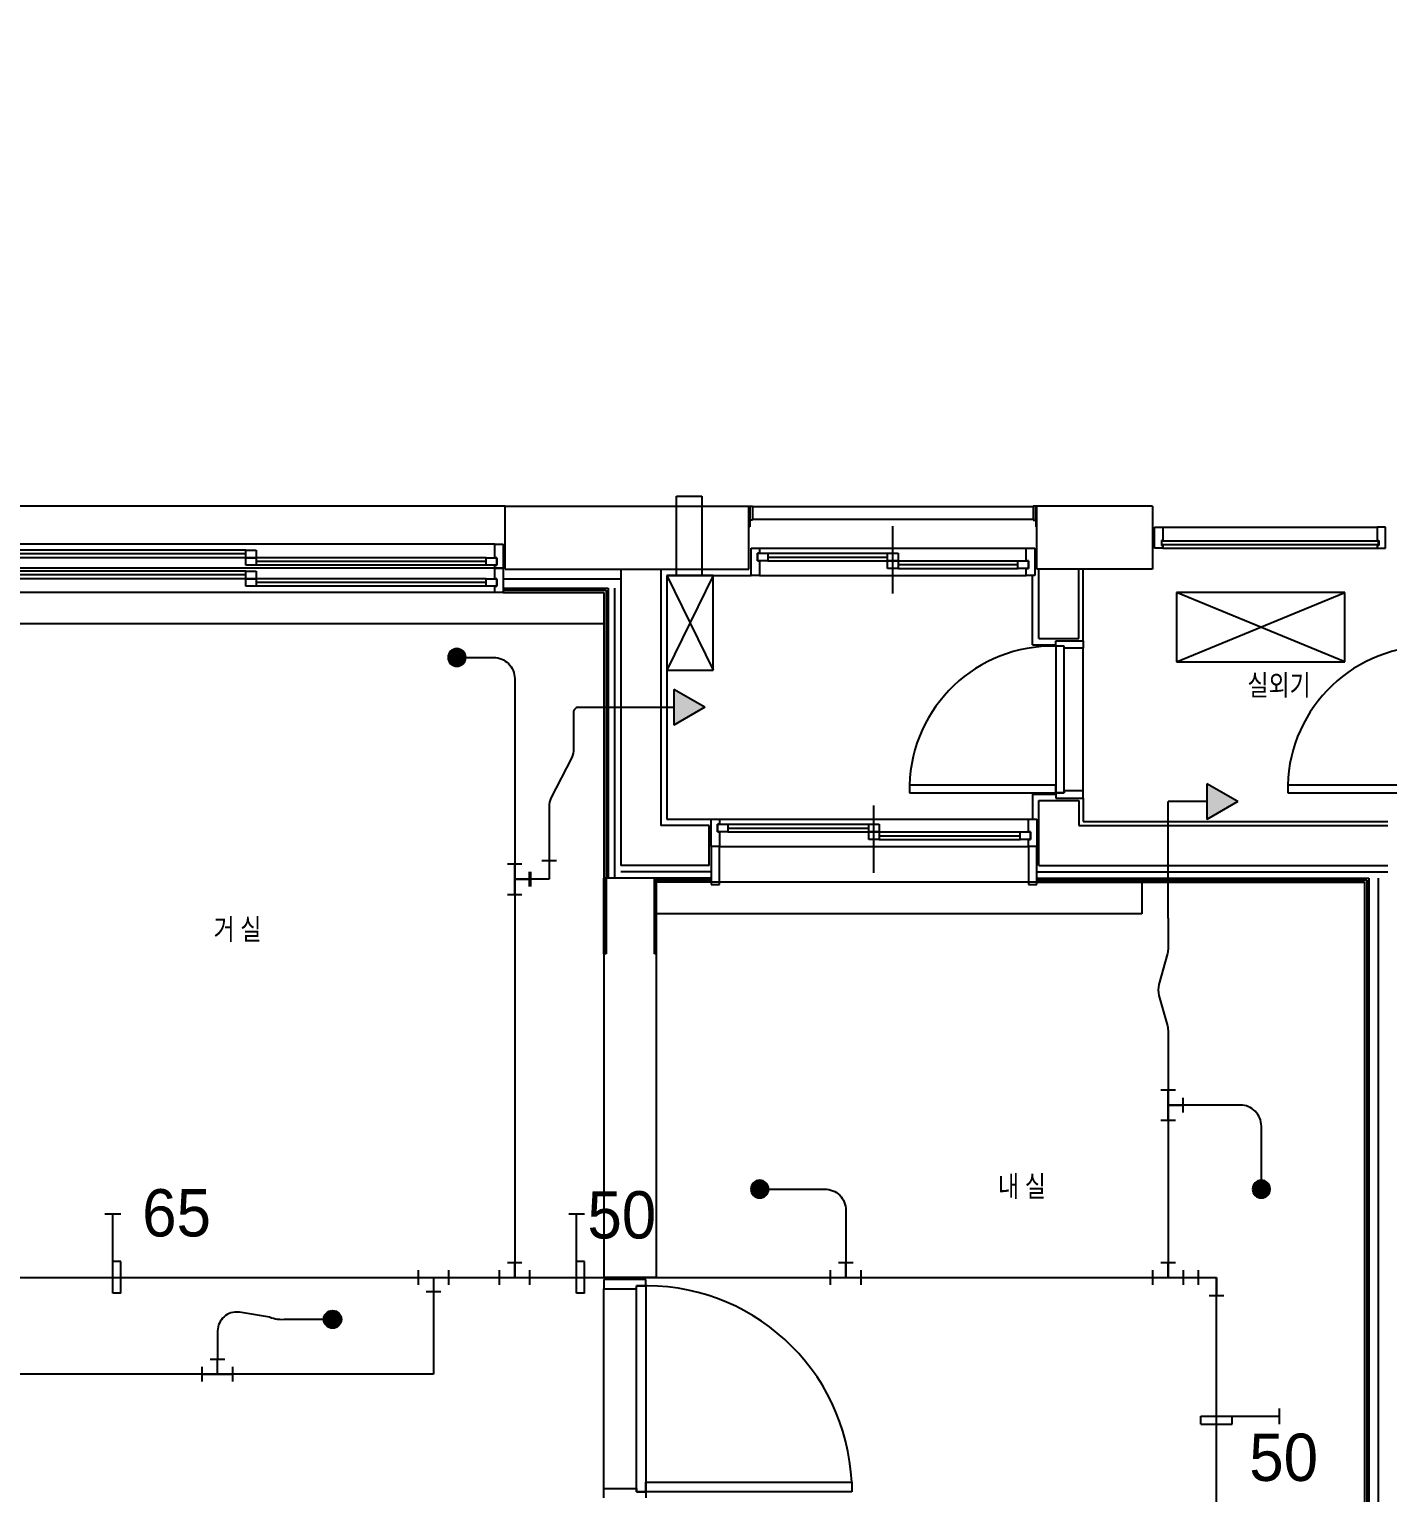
# Model space of a CAD drawing. Header units: millimetres. Extents: x 238075 to 303070, y -258150 to -205841.
# Drawn here: x 272088 to 278553, y -226126 to -219161 of the extents above; entities that cross this region are included whole.
import ezdxf
from ezdxf.enums import TextEntityAlignment as Align

# ---------------------------------------------------------------- set-up
doc = ezdxf.new("R2010")
doc.units = ezdxf.units.MM
doc.header["$LTSCALE"] = 200
for name, color, linetype in [('-소화(SP가지관)', 3, 'Continuous'), ('-소화(SP헤드하향)', 2, 'Continuous'), ('L4', 4, 'Continuous'), ('SP 후렉시블', 7, 'Continuous'), ('TEX', 3, 'Continuous'), ('아파트', 253, 'Continuous')]:
    doc.layers.add(name, color=color, linetype=linetype)
doc.styles.add('돋움', font='Dotum.ttf')
doc.styles.add('맑은고딕', font='malgun.ttf', dxfattribs={"width": 0.8})
doc.linetypes.add('BATTING', pattern='A,0.0001,-0.1,[134,ltypeshp.shx,S=0.1,R=0,X=-0.1,Y=0],-0.2,[134,ltypeshp.shx,S=0.1,R=180,X=0.1,Y=0],-0.1', length=0.4001)

# ---------------------------------------------------------------- blocks, each defined once
blk = doc.blocks.new('A$C39172136')
at = {"layer": '-소화(SP헤드하향)'}
blk.add_hatch(color=0, dxfattribs=at).paths.add_polyline_path([(0, -42, -1), (0, 42, -1)])
at = {"layer": '-소화(SP헤드하향)', "color": 0}
blk.add_circle((0, 0), 42, dxfattribs=at)
blk = doc.blocks.new('A$C78BA73EA')
for p, q in [((0.5, 5), (0.5, 0)), ((1, 5), (0.5, 5)), ((1, 5), (1, 3)), ((1, 3), (0.5, 3)), ((1, 0), (0, 0))]:
    blk.add_line(p, q)
blk = doc.blocks.new('A$C1978247E')
at = {"color": 0}
for p, q in [((-93.8, -45.1), (-93.8, 45.1)), ((93.8, 0), (-93.8, 0)), ((-45.1, 90), (45.1, 90)), ((0, 0), (0, 90)), ((93.8, -45.1), (93.8, 45.1))]:
    blk.add_line(p, q, dxfattribs=at)
blk = doc.blocks.new('A$C476E3A35')
at = {"color": 0}
for p, q in [((112.5, 0), (0, 0)), ((0, 0), (0, -113.2)), ((112.5, 45.1), (112.5, -45.1)), ((-45.1, -113.2), (45.1, -113.2))]:
    blk.add_line(p, q, dxfattribs=at)

msp = doc.modelspace()

# ---------------------------------------------------------------- hatches: boundary and pattern name
h = msp.add_hatch(color=1)
h.dxf.hatch_style = 1
h.paths.add_polyline_path([(275303.4, -222388), (275155.6, -222473), (275155.6, -222303.1)])
h = msp.add_hatch(color=1)
h.dxf.hatch_style = 1
h.paths.add_polyline_path([(277839.8, -222836.7), (277691.9, -222921.6), (277691.9, -222751.7)])

# ---------------------------------------------------------------- linework, layer by layer
at = {"layer": '-소화(SP가지관)', "color": 6}
for p, q in [((274397.7, -222600.1, 54985.4), (274397.7, -225101.2, 54985.4)), ((274561.7, -223028.4, 54985.4), (274561.7, -223205.9, 54985.4)), ((274561.7, -223205.9, 54985.4), (274397.7, -223205.9, 54985.4)), ((277507.7, -224029.2, 54985.4), (277507.7, -225101.2, 54985.4)), ((277658.3, -224281.3, 54985.4), (277507.7, -224281.3, 54985.4)), ((275973.8, -224964.3, 54985.4), (275973.8, -225101.2, 54985.4))]:
    msp.add_line(p, q, dxfattribs=at)
at = {"layer": '-소화(SP가지관)', "color": 2, "ltscale": 0.25}
for p in [(270619.1, -225101.2, 54985.4), (277737.7, -227233.3, 54985.4)]:
    msp.add_line(p, (277737.7, -225101.2, 54985.4), dxfattribs=at)
at = {"layer": '-소화(SP가지관)', "ltscale": 2}
for p, q in [((274010.7, -225173.2, 54985.4), (274010.7, -225562.3, 54985.4)), ((274010.7, -225562.3, 54985.4), (271604.5, -225562.3, 54985.4))]:
    msp.add_line(p, q, dxfattribs=at)
at = {"color": 1}
for p, q in [((275303.4, -222388, 54985.4), (275155.6, -222303.1, 54985.4)), ((275155.6, -222303.1, 54985.4), (275155.6, -222473, 54985.4)), ((275303.4, -222388, 54985.4), (275155.6, -222473, 54985.4)), ((277839.8, -222836.7, 54985.4), (277691.9, -222751.7, 54985.4)), ((277691.9, -222751.7, 54985.4), (277691.9, -222921.6, 54985.4)), ((277839.8, -222836.7, 54985.4), (277691.9, -222921.6, 54985.4))]:
    msp.add_line(p, q, dxfattribs=at)
at = {"color": 3}
for p, q in [((274697.2, -222388.2, 54985.4), (275155.6, -222388, 54985.4)), ((277507.7, -223391.2, 54985.4), (277507.6, -222836.7, 54985.4)), ((277691.9, -222836.7, 54985.4), (277507.6, -222836.7, 54985.4))]:
    msp.add_line(p, q, dxfattribs=at)
msp.add_arc((274704.6, -222415.9, 54985.4), 28.6, 104.82966, 160.34674, dxfattribs=at)
at = {"layer": 'L4'}
for p, q in [((275168.3, -221761.2), (275168.3, -221383.6)), ((275168.3, -221383.6), (275288.3, -221383.6)), ((275288.3, -221383.6), (275288.3, -221761.2)), ((274352.6, -221431.2), (271632.6, -221431.2)), ((274352.6, -221731.2, 54985.4), (274352.6, -221431.2, 54985.4)), ((274352.6, -221431.2, 54985.4), (275512.6, -221431.2, 54985.4)), ((275512.6, -221731.2, 54985.4), (275512.6, -221431.2, 54985.4)), ((275512.6, -221431.2), (275517.6, -221431.2)), ((275512.6, -221529.2), (275512.6, -221431.2)), ((275517.6, -221431.2), (275529.6, -221431.2)), ((275517.6, -221497.2), (275517.6, -221431.2)), ((275517.6, -221431.2), (275517.6, -221529.2)), ((275529.6, -221431.2), (275529.6, -221497.2)), ((276865.6, -221434.2), (275529.6, -221434.2)), ((276877.6, -221431.2), (276865.6, -221431.2)), ((276865.6, -221431.2), (276865.6, -221497.2)), ((276877.6, -221497.2), (276877.6, -221431.2)), ((276882.6, -221431.2), (276877.6, -221431.2)), ((276877.6, -221431.2), (276877.6, -221529.2)), ((277432.6, -221431.2, 54985.4), (276882.6, -221431.2, 54985.4)), ((276882.6, -221731.2, 54985.4), (276882.6, -221431.2, 54985.4)), ((276882.6, -221529.2), (276882.6, -221431.2)), ((277432.6, -221431.2, 54985.4), (277432.6, -221731.2, 54985.4)), ((275517.6, -221529.2), (275512.6, -221529.2)), ((275529.6, -221497.2), (275517.6, -221497.2)), ((276865.6, -221494.2), (275529.6, -221494.2)), ((276865.6, -221497.2), (276877.6, -221497.2)), ((276877.6, -221529.2), (276882.6, -221529.2)), ((277442.6, -221631.2), (277442.6, -221531.2)), ((277442.6, -221531.2), (277482.6, -221531.2)), ((277482.6, -221531.2), (278502.6, -221531.2)), ((277482.6, -221531.2), (277482.6, -221593.7)), ((278542.6, -221531.2), (278502.6, -221531.2)), ((278502.6, -221531.2), (278502.6, -221593.7)), ((278542.6, -221631.2), (278542.6, -221531.2)), ((274302.6, -221611.2), (271682.6, -221611.2)), ((274302.6, -221676.2), (274302.6, -221611.2)), ((274302.6, -221611.2), (274342.6, -221611.2)), ((274342.6, -221611.2), (274342.6, -221726.2)), ((277482.6, -221593.7), (277475.6, -221593.7)), ((277475.6, -221593.7), (277475.6, -221618.7)), ((277475.6, -221618.7), (277482.6, -221618.7)), ((277477.6, -221595.7), (278507.6, -221595.7)), ((277477.6, -221615.7), (277477.6, -221595.7)), ((278507.6, -221615.7), (277477.6, -221615.7)), ((277482.6, -221618.7), (277482.6, -221631.2)), ((278502.6, -221593.7), (278509.6, -221593.7)), ((278509.6, -221618.7), (278502.6, -221618.7)), ((278502.6, -221618.7), (278502.6, -221631.2)), ((278507.6, -221595.7), (278507.6, -221615.7)), ((278509.6, -221593.7), (278509.6, -221618.7)), ((273117.6, -221640.2), (271722.6, -221640.2)), ((273117.6, -221658.2), (271722.6, -221658.2)), ((273117.6, -221676.2), (271722.6, -221676.2)), ((273117.6, -221676.2), (273117.6, -221640.2)), ((273117.6, -221640.2), (273167.6, -221640.2)), ((273167.6, -221676.2), (273117.6, -221676.2)), ((273117.6, -221712.2), (273117.6, -221676.2)), ((273117.6, -221676.2), (273167.6, -221676.2)), ((273167.6, -221640.2), (273167.6, -221676.2)), ((274262.6, -221676.2), (273167.6, -221676.2)), ((273167.6, -221676.2), (273167.6, -221712.2)), ((274262.6, -221712.2), (274262.6, -221676.2)), ((274262.6, -221676.2), (274312.6, -221676.2)), ((274312.6, -221676.2), (274302.6, -221676.2)), ((274312.6, -221712.2), (274312.6, -221676.2)), ((274312.6, -221676.2), (274312.6, -221712.2)), ((277482.6, -221631.2), (277442.6, -221631.2)), ((277482.6, -221631.2), (278502.6, -221631.2)), ((278502.6, -221631.2), (278542.6, -221631.2)), ((274302.6, -221726.2), (271682.6, -221726.2)), ((273117.6, -221740.2), (271722.6, -221740.2)), ((273117.6, -221758.2), (271722.6, -221758.2)), ((273167.6, -221712.2), (273117.6, -221712.2)), ((273117.6, -221776.2), (273117.6, -221740.2)), ((273117.6, -221740.2), (273167.6, -221740.2)), ((274262.6, -221694.2), (273167.6, -221694.2)), ((274262.6, -221712.2), (273167.6, -221712.2)), ((273167.6, -221740.2), (273167.6, -221776.2)), ((274312.6, -221712.2), (274262.6, -221712.2)), ((274302.6, -221726.2), (274302.6, -221712.2)), ((274302.6, -221712.2), (274312.6, -221712.2)), ((274342.6, -221726.2), (274302.6, -221726.2)), ((274302.6, -221776.2), (274302.6, -221726.2)), ((274302.6, -221726.2), (274342.6, -221726.2)), ((274342.6, -221726.2), (274342.6, -221841.2)), ((274352.6, -221731.2, 54985.4), (275512.6, -221731.2, 54985.4)), ((274902.6, -221731.2), (274902.6, -223141.2)), ((275092.6, -221731.2), (275092.6, -222951.2)), ((277432.6, -221731.2, 54985.4), (276882.6, -221731.2, 54985.4)), ((276892.6, -222061.2), (276892.6, -221731.2)), ((277082.6, -222061.2), (277082.6, -221731.2)), ((277102.6, -222071.2), (277102.6, -221731.2)), ((273117.6, -221776.2), (271722.6, -221776.2)), ((273167.6, -221776.2), (273117.6, -221776.2)), ((273117.6, -221812.2), (273117.6, -221776.2)), ((273117.6, -221776.2), (273167.6, -221776.2)), ((273167.6, -221812.2), (273117.6, -221812.2)), ((274262.6, -221776.2), (273167.6, -221776.2)), ((273167.6, -221776.2), (273167.6, -221812.2)), ((274262.6, -221794.2), (273167.6, -221794.2)), ((274262.6, -221812.2), (273167.6, -221812.2)), ((274262.6, -221812.2), (274262.6, -221776.2)), ((274262.6, -221776.2), (274312.6, -221776.2)), ((274312.6, -221812.2), (274262.6, -221812.2)), ((274312.6, -221776.2), (274302.6, -221776.2)), ((274302.6, -221841.2), (274302.6, -221812.2)), ((274302.6, -221812.2), (274312.6, -221812.2)), ((274312.6, -221812.2), (274312.6, -221776.2)), ((274312.6, -221776.2), (274312.6, -221812.2)), ((274342.6, -221776.2), (274902.6, -221776.2)), ((274342.6, -221821.2), (274842.6, -221821.2)), ((274842.6, -221821.2), (274842.6, -223201.2)), ((274872.6, -221821.2), (274872.6, -223201.2)), ((275342.6, -221761.2), (275122.6, -222211.2)), ((275122.6, -221761.2), (275342.6, -222211.2)), ((275122.6, -221761.2), (275122.6, -222921.2)), ((275122.6, -221761.2), (275522.6, -221761.2)), ((275122.6, -221761.2), (275122.6, -222211.2)), ((275342.6, -221761.2), (275122.6, -221761.2)), ((275288.3, -221761.2), (275168.3, -221761.2)), ((275342.6, -222211.2), (275342.6, -221761.2)), ((276862.6, -222091.2), (276862.6, -221761.2)), ((274302.6, -221841.2), (271682.6, -221841.2)), ((274342.6, -221841.2), (274302.6, -221841.2)), ((274342.6, -221831.2), (274832.6, -221831.2)), ((274342.6, -221841.2), (274822.6, -221841.2)), ((274822.6, -221841.2), (274822.6, -223201.2)), ((274832.6, -221831.2), (274832.6, -223201.2)), ((277548.1, -222171.2), (278348.1, -221841.2)), ((278348.1, -222171.2), (277548.1, -221841.2)), ((278348.1, -221841.2), (277548.1, -221841.2)), ((277548.1, -221841.2), (277548.1, -222171.2)), ((278348.1, -222171.2), (278348.1, -221841.2)), ((274822.6, -221991.2), (271152.6, -221991.2)), ((276862.6, -222091.2), (276972.6, -222091.2)), ((276892.6, -222061.2), (277082.6, -222061.2)), ((276972.6, -222097.7), (276972.6, -222071.2)), ((276972.6, -222071.2), (277102.6, -222071.2)), ((277012.3, -222097.7), (276972.6, -222097.7)), ((277012.3, -222097.7), (276972.6, -222097.7)), ((276972.6, -222097.7), (276972.6, -222794.8)), ((277012.3, -222106.5), (277012.3, -222097.7)), ((277012.3, -222794.8), (277012.3, -222097.7)), ((277102.6, -222106.5), (277012.3, -222106.5)), ((277102.6, -222071.2), (277102.6, -222106.5)), ((277102.6, -222785.9), (277102.6, -222106.5)), ((277548.1, -222171.2), (278348.1, -222171.2)), ((275122.6, -222211.2), (275342.6, -222211.2)), ((276972.6, -222759.5), (276276.5, -222759.5)), ((276276.5, -222759.5), (276276.5, -222794.8)), ((276276.5, -222794.8), (276972.6, -222794.8)), ((276862.6, -222801.2), (276862.6, -222921.2)), ((276862.6, -222801.2), (276972.6, -222801.2)), ((276972.6, -222794.8), (276972.6, -222759.5)), ((276972.6, -222794.8), (276972.6, -222821.2)), ((277012.3, -222794.8), (276972.6, -222794.8)), ((276972.6, -222794.8), (277012.3, -222794.8)), ((277102.6, -222785.9), (277012.3, -222785.9)), ((277012.3, -222785.9), (277012.3, -222794.8)), ((277102.6, -222821.2), (277102.6, -222785.9)), ((278772.6, -222759.5), (278076.5, -222759.5)), ((278076.5, -222759.5), (278076.5, -222794.8)), ((278076.5, -222794.8), (278772.6, -222794.8)), ((276892.6, -223141.2), (276892.6, -222831.2)), ((276892.6, -222831.2), (277082.6, -222831.2)), ((276972.6, -222821.2), (277102.6, -222821.2)), ((277082.6, -222831.2), (277082.6, -222951.2)), ((277102.6, -222821.2), (277102.6, -222931.2)), ((275122.6, -222921.2), (275332.6, -222921.2)), ((276882.6, -222921.2), (276882.6, -222921.2)), ((277102.6, -222931.2), (278552.6, -222931.2)), ((275322.6, -222951.2), (275092.6, -222951.2)), ((275322.6, -223141.2), (275322.6, -222951.2)), ((277082.6, -222951.2), (278552.6, -222951.2)), ((275372.6, -223051.2), (275332.6, -223051.2)), ((275332.6, -223051.2), (275332.6, -223231.2)), ((275372.6, -223231.2), (275372.6, -223051.2)), ((276882.6, -223051.2), (276842.6, -223051.2)), ((276842.6, -223051.2), (276842.6, -223231.2)), ((276882.6, -223231.2), (276882.6, -223051.2)), ((275322.6, -223141.2), (274902.6, -223141.2)), ((276892.6, -223141.2), (278552.6, -223141.2)), ((274822.6, -223561.2), (274822.6, -223201.2)), ((274832.6, -223201.2), (274822.6, -223201.2)), ((274827.6, -223561.2), (274827.6, -223201.2)), ((274832.6, -223201.2, 54985.4), (274832.6, -223561.2, 54985.4)), ((275062.6, -223201.2, 54985.4), (274832.6, -223201.2, 54985.4)), ((275332.6, -223171.2), (274902.6, -223171.2)), ((275332.6, -223201.2), (275062.6, -223201.2)), ((275062.6, -223561.2, 54985.4), (275062.6, -223201.2, 54985.4)), ((275067.6, -223561.2), (275067.6, -223201.2)), ((275072.6, -223561.2), (275072.6, -223201.2)), ((275332.6, -223211.2), (275072.6, -223211.2)), ((275332.6, -223221.2), (275072.6, -223221.2)), ((276882.6, -223221.2), (275332.6, -223221.2)), ((276882.6, -223171.2), (278552.6, -223171.2)), ((276882.6, -223201.2), (278462.6, -223201.2)), ((276882.6, -223211.2), (278452.6, -223211.2)), ((276882.6, -223221.2), (278442.6, -223221.2)), ((277382.6, -223221.2), (277382.6, -223371.2)), ((278442.6, -223221.2), (278442.6, -228231.2)), ((278452.6, -223211.2), (278452.6, -228251.2)), ((278462.6, -223201.2), (278462.6, -228891.2)), ((278507.6, -223201.2), (278507.6, -228981.2)), ((275332.6, -223231.2), (275372.6, -223231.2)), ((276842.6, -223231.2), (276882.6, -223231.2)), ((277382.6, -223371.2), (275072.6, -223371.2)), ((274822.6, -223561.2, 54985.4), (274822.6, -225101.2, 54985.4)), ((274832.6, -223561.2, 54985.4), (274822.6, -223561.2, 54985.4)), ((275072.6, -223561.2, 54985.4), (275062.6, -223561.2, 54985.4)), ((275072.6, -225101.2, 54985.4), (275072.6, -223561.2, 54985.4)), ((275072.6, -225101.2, 54985.4), (274822.6, -225101.2, 54985.4)), ((275022.6, -225111.2), (274822.6, -225111.2)), ((274822.6, -225111.2), (274822.6, -225156.2)), ((274822.6, -226106.2), (274822.6, -225156.2)), ((274822.6, -225156.2), (274977.6, -225156.2)), ((274977.6, -225156.2), (274977.6, -225141.2)), ((274977.6, -225141.2), (275022.6, -225141.2)), ((274977.6, -226121.2), (274977.6, -225141.2)), ((274977.6, -225141.2), (275022.6, -225141.2)), ((275022.6, -225141.2), (275022.6, -225111.2)), ((275022.6, -225141.2), (275022.6, -226121.2)), ((275022.6, -226076.2), (276002.6, -226076.2)), ((275022.6, -226121.2), (275022.6, -226076.2)), ((276002.6, -226076.2), (276002.6, -226121.2)), ((274822.6, -226151.2), (274822.6, -226106.2)), ((274822.6, -226106.2), (274977.6, -226106.2)), ((274977.6, -226106.2), (274977.6, -226121.2)), ((274977.6, -226121.2), (275022.6, -226121.2)), ((275022.6, -226121.2), (274977.6, -226121.2)), ((276002.6, -226121.2), (275022.6, -226121.2)), ((275022.6, -226121.2), (275022.6, -226151.2))]:
    msp.add_line(p, q, dxfattribs=at)
at = {"layer": 'L4', "extrusion": (0, 0, -1)}
for p, q in [((276197.6, -221846.7), (276197.6, -221526.7)), ((275522.6, -221761.2), (275522.6, -221631.2)), ((275522.6, -221631.2), (275562.6, -221631.2)), ((275562.6, -221655.2), (275552.6, -221655.2)), ((275552.6, -221655.2), (275552.6, -221691.2)), ((275552.6, -221655.2), (275602.6, -221655.2)), ((275552.6, -221691.2), (275552.6, -221655.2)), ((275562.6, -221631.2), (276832.6, -221631.2)), ((275562.6, -221631.2), (275562.6, -221655.2)), ((275602.6, -221655.2), (276172.6, -221655.2)), ((275602.6, -221655.2), (275602.6, -221691.2)), ((275602.6, -221673.2), (276172.6, -221673.2)), ((276172.6, -221655.2), (276222.6, -221655.2)), ((276172.6, -221691.2), (276172.6, -221655.2)), ((276222.6, -221655.2), (276222.6, -221691.2)), ((276832.6, -221691.2), (276832.6, -221631.2)), ((276832.6, -221631.2), (276872.6, -221631.2)), ((276872.6, -221631.2), (276872.6, -221761.2)), ((275552.6, -221691.2), (275562.6, -221691.2)), ((275602.6, -221691.2), (275552.6, -221691.2)), ((275562.6, -221691.2), (275562.6, -221761.2)), ((275602.6, -221691.2), (276172.6, -221691.2)), ((276172.6, -221691.2), (276222.6, -221691.2)), ((276172.6, -221727.2), (276172.6, -221691.2)), ((276222.6, -221691.2), (276172.6, -221691.2)), ((276222.6, -221727.2), (276172.6, -221727.2)), ((276222.6, -221691.2), (276792.6, -221691.2)), ((276222.6, -221691.2), (276222.6, -221727.2)), ((276222.6, -221709.2), (276792.6, -221709.2)), ((276222.6, -221727.2), (276792.6, -221727.2)), ((276792.6, -221727.2), (276792.6, -221691.2)), ((276792.6, -221691.2), (276842.6, -221691.2)), ((276842.6, -221727.2), (276792.6, -221727.2)), ((276842.6, -221691.2), (276832.6, -221691.2)), ((276832.6, -221761.2), (276832.6, -221727.2)), ((276832.6, -221727.2), (276842.6, -221727.2)), ((276842.6, -221727.2), (276842.6, -221691.2)), ((276842.6, -221691.2), (276842.6, -221727.2)), ((275562.6, -221761.2), (275522.6, -221761.2)), ((275562.6, -221761.2), (276832.6, -221761.2)), ((276872.6, -221761.2), (276832.6, -221761.2)), ((276107.6, -223176.2), (276107.6, -222856.2)), ((275332.6, -223051.2), (275332.6, -222921.2)), ((275332.6, -222921.2), (275372.6, -222921.2)), ((275372.6, -222921.2), (276842.6, -222921.2)), ((275372.6, -222921.2), (275372.6, -222945.2)), ((276842.6, -222981.2), (276842.6, -222921.2)), ((276842.6, -222921.2), (276882.6, -222921.2)), ((276882.6, -222921.2), (276882.6, -223051.2)), ((275362.6, -222945.2), (275412.6, -222945.2)), ((275362.6, -222981.2), (275362.6, -222945.2)), ((275372.6, -222945.2), (275362.6, -222945.2)), ((275362.6, -222945.2), (275362.6, -222981.2)), ((275412.6, -222981.2), (275362.6, -222981.2)), ((275362.6, -222981.2), (275372.6, -222981.2)), ((275372.6, -222981.2), (275372.6, -223051.2)), ((275412.6, -222945.2), (276082.6, -222945.2)), ((275412.6, -222945.2), (275412.6, -222981.2)), ((275412.6, -222963.2), (276082.6, -222963.2)), ((275412.6, -222981.2), (276082.6, -222981.2)), ((276082.6, -222945.2), (276132.6, -222945.2)), ((276082.6, -222981.2), (276082.6, -222945.2)), ((276082.6, -222981.2), (276132.6, -222981.2)), ((276082.6, -223017.2), (276082.6, -222981.2)), ((276132.6, -222981.2), (276082.6, -222981.2)), ((276132.6, -222945.2), (276132.6, -222981.2)), ((276132.6, -222981.2), (276802.6, -222981.2)), ((276132.6, -222981.2), (276132.6, -223017.2)), ((276132.6, -222999.2), (276802.6, -222999.2)), ((276802.6, -223017.2), (276802.6, -222981.2)), ((276802.6, -222981.2), (276852.6, -222981.2)), ((276852.6, -222981.2), (276842.6, -222981.2)), ((276852.6, -223017.2), (276852.6, -222981.2)), ((276852.6, -222981.2), (276852.6, -223017.2)), ((275372.6, -223051.2), (275332.6, -223051.2)), ((275372.6, -223051.2), (276842.6, -223051.2)), ((276132.6, -223017.2), (276082.6, -223017.2)), ((276132.6, -223017.2), (276802.6, -223017.2)), ((276852.6, -223017.2), (276802.6, -223017.2)), ((276842.6, -223051.2), (276842.6, -223017.2)), ((276842.6, -223017.2), (276852.6, -223017.2)), ((276882.6, -223051.2), (276842.6, -223051.2))]:
    msp.add_line(p, q, dxfattribs=at)
at = {"layer": 'L4'}
for centre, radius, start, end in [((276956.2, -222777.4), 679.9, 88.61685, 178.48583), ((278756.2, -222777.4), 679.9, 88.61685, 178.48583), ((275022.6, -226121.2), 980, 2.63185, 92.63185)]:
    msp.add_arc(centre, radius, start, end, dxfattribs=at)
at = {"layer": 'SP 후렉시블', "linetype": 'BATTING', "ltscale": 5, "elevation": 54985.4}
for points in [[(274122.7, -222151.2), (274297.7, -222151.2, -0.414214), (274397.7, -222251.2), (274397.7, -222570.1), (274397.7, -222600.1)], [(274677.6, -222406.3), (274678.2, -222586.8, -0.103366), (274670, -222626.9), (274570, -222820.9, 0.102535), (274561.7, -222860.7), (274561.7, -223028.4), (274561.7, -223058.4)], [(277507.7, -223391.2), (277507.7, -223534.1, -0.067246), (277504.1, -223560.6), (277463.8, -223706.9, 0.135757), (277463.9, -223760.2), (277504, -223904.5, -0.067892), (277507.7, -223931.2), (277507.7, -224029.2), (277507.7, -224059.2)], [(277951.2, -224681.3), (277951.2, -224381.3, 0.414214), (277851.2, -224281.3), (277658.3, -224281.3), (277628.3, -224281.3)], [(275563.8, -224681.3), (275873.8, -224681.3, -0.414214), (275973.8, -224781.3), (275973.8, -224964.3), (275973.8, -224994.3)], [(273531.2, -225301.2), (273501.2, -225301.2), (273310.2, -225301.2, -0.135924), (273230.7, -225291.3), (273087.6, -225266.6), (273084.1, -225266.6, 0.438484), (272984.1, -225355.2), (272983.6, -225441.4), (272983.6, -225492.7)]]:
    msp.add_lwpolyline(points, format="xyb", dxfattribs=at)
at = {"layer": '아파트'}
msp.add_circle((263075.4, -230841.1, 54985.4), 25000, dxfattribs=at)

# ---------------------------------------------------------------- block references
at = {"layer": '-소화(SP가지관)', "color": 2, "ltscale": 0.25}
for name, p, xscale, yscale, zscale, rotation in [('A$C1978247E', (274397.7, -223205.9, 54985.4), 0.773119999980927, 0.773119999980927, 0.773119999980927, 270), ('A$C476E3A35', (274561.7, -223205.9, 54985.4), -0.7731199999823013, 0.7731199999823013, 0.7731199999823013, 270), ('A$C1978247E', (277507.7, -224281.3, 54985.4), 0.773119999980927, 0.773119999980927, 0.773119999980927, 270), ('A$C1978247E', (274010.7, -225101.2, 54985.4), 0.773119999980927, 0.773119999980927, 0.773119999980927, 180)]:
    msp.add_blockref(name, p, dxfattribs=dict(at, xscale=xscale, yscale=yscale, zscale=zscale, rotation=rotation))
for name, p, xscale, yscale, zscale in [('A$C1978247E', (274397.7, -225101.2, 54985.4), -0.773119999980927, 0.773119999980927, 0.773119999980927), ('A$C1978247E', (275973.8, -225101.2, 54985.4), -0.773119999980927, 0.773119999980927, 0.773119999980927), ('A$C1978247E', (277507.7, -225101.2, 54985.4), -0.773119999980927, 0.773119999980927, 0.773119999980927), ('A$C476E3A35', (277737.7, -225101.2, 54985.4), -0.7731199999823013, 0.7731199999823013, 0.7731199999823013), ('A$C1978247E', (272983.6, -225562.3, 54985.4), -0.773119999980927, 0.773119999980927, 0.773119999980927)]:
    msp.add_blockref(name, p, dxfattribs=dict(at, xscale=xscale, yscale=yscale, zscale=zscale))
at = {"layer": '-소화(SP헤드하향)', "ltscale": 0.2, "xscale": -1}
for p, rotation in [((274122.7, -222151.2, 54985.4), 180), ((275563.8, -224681.3, 54985.4), 180), ((277951.2, -224681.3, 54985.4), 270)]:
    msp.add_blockref('A$C39172136', p, dxfattribs=dict(at, rotation=rotation))
at = {"layer": '-소화(SP헤드하향)', "ltscale": 0.2, "rotation": 180}
msp.add_blockref('A$C39172136', (273531.2, -225301.2, 54985.4), dxfattribs=at)
msp.add_blockref('A$C39172136', (273531.2, -225301.2, 54985.4), dxfattribs=at)
at = {"layer": '-소화(SP헤드하향)', "color": 12, "ltscale": 0.2, "rotation": 180}
msp.add_blockref('A$C39172136', (273531.2, -225301.2, 54985.4), dxfattribs=at)
at = {"xscale": -75, "yscale": 75, "zscale": 75}
for p, rotation in [((272447.9, -224801.2, 54985.4), 180), ((274654.9, -224801.2, 54985.4), 180), ((278037.7, -225724.9, 54985.4), 90)]:
    msp.add_blockref('A$C78BA73EA', p, dxfattribs=dict(at, rotation=rotation))

# ---------------------------------------------------------------- texts
at = {"layer": 'L4', "style": '맑은고딕', "width": 0.8}
for s, p in [('실외기', (278035.5, -222282.3)), ('거 실', (273078.7, -223443.8)), ('내 실', (276811.8, -224667.3))]:
    msp.add_text(s, height=100, dxfattribs=at).set_placement(p, align=Align.MIDDLE_CENTER)
at = {"layer": 'TEX', "style": '돋움'}
for s, p in [('65', (272625, -224906.5, 54985.4)), ('50', (274744, -224916.2, 54985.4)), ('50', (277893.6, -226070, 54985.4))]:
    msp.add_text(s, height=225, dxfattribs=at).set_placement(p)

doc.saveas('drawing.dxf')
